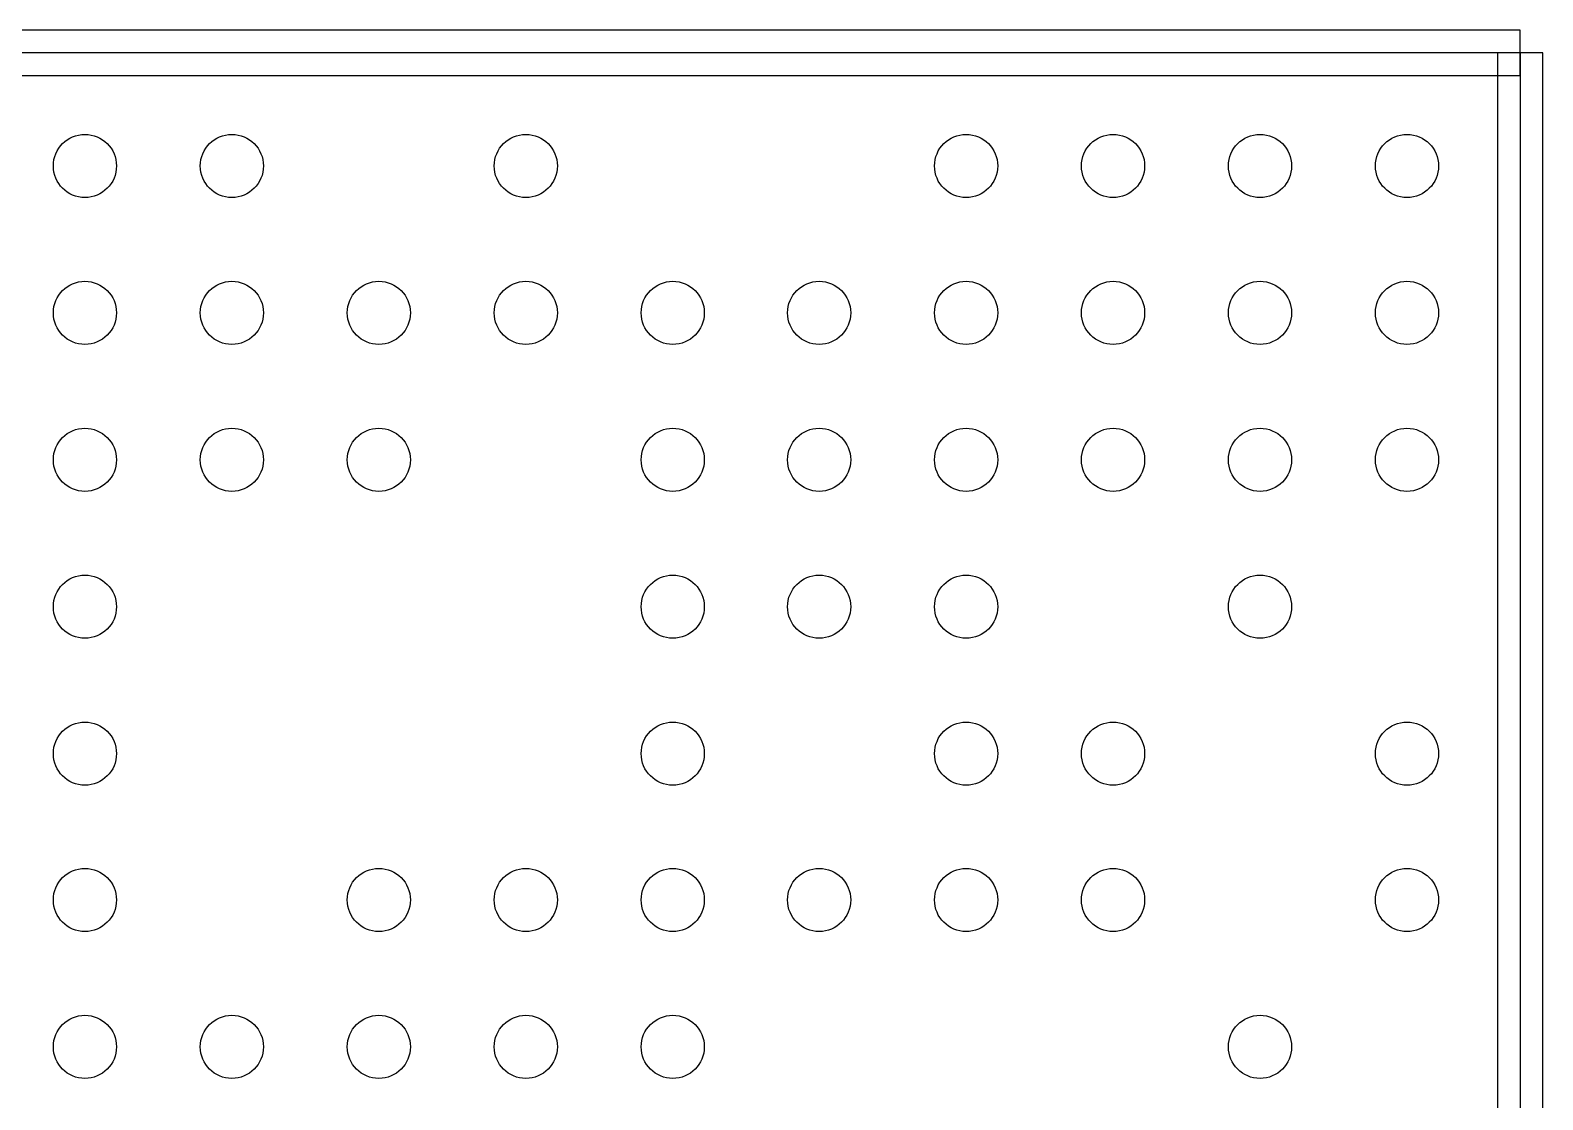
# Model space of a CAD drawing. Header units: millimetres. Extents: x -2.6 to 45, y -0.9 to 40.2.
# Drawn here: x 14.77 to 21.47, y 27.85 to 32.58 of the extents above; entities that cross this region are included whole.
import ezdxf

# ---------------------------------------------------------------- set-up
doc = ezdxf.new("R2010")
doc.units = ezdxf.units.MM
doc.header["$MEASUREMENT"] = 0
doc.layers.add('BOT', color=11, linetype='Continuous')
doc.layers.add('SILK-BOT', color=8, linetype='Continuous')

msp = doc.modelspace()

# ---------------------------------------------------------------- linework, layer by layer
at = {"layer": 'BOT'}
for centre in [(15.0152, 31.9839), (15.6655, 31.9839), (16.966, 31.9839), (18.9141, 31.9839), (19.5644, 31.9839), (20.2146, 31.9839), (20.8649, 31.9839), (15.0152, 31.3336), (15.6655, 31.3336), (16.3157, 31.3336), (16.966, 31.3336), (17.6162, 31.3336), (18.2639, 31.3336), (18.9141, 31.3336), (19.5644, 31.3336), (20.2146, 31.3336), (20.8649, 31.3336), (15.0152, 30.6834), (15.6655, 30.6834), (16.3157, 30.6834), (17.6162, 30.6834), (18.2639, 30.6834), (18.9141, 30.6834), (19.5644, 30.6834), (20.2146, 30.6834), (20.8649, 30.6834), (15.0152, 30.0331), (17.6162, 30.0331), (18.2639, 30.0331), (18.9141, 30.0331), (20.2146, 30.0331), (15.0152, 29.3829), (17.6162, 29.3829), (18.9141, 29.3829), (19.5644, 29.3829), (20.8649, 29.3829), (15.0152, 28.7352), (16.3157, 28.7352), (16.966, 28.7352), (17.6162, 28.7352), (18.2639, 28.7352), (18.9141, 28.7352), (19.5644, 28.7352), (20.8649, 28.7352), (15.0152, 28.085), (15.6655, 28.085), (16.3157, 28.085), (16.966, 28.085), (17.6162, 28.085), (20.2146, 28.085)]:
    msp.add_circle(centre, 0.1397, dxfattribs=at)
at = {"layer": 'SILK-BOT'}
for p, q in [((21.3652, 32.5846), (7.3648, 32.5846)), ((21.3652, 32.3839), (21.3652, 32.5846)), ((21.3652, 32.4842), (7.3648, 32.4842)), ((21.4656, 32.4842), (21.2649, 32.4842)), ((21.2649, 32.4842), (21.2649, 18.4838)), ((21.3652, 32.4842), (21.3652, 18.4838)), ((21.4656, 18.4838), (21.4656, 32.4842)), ((7.3648, 32.3839), (21.3652, 32.3839))]:
    msp.add_line(p, q, dxfattribs=at)

doc.saveas('drawing.dxf')
